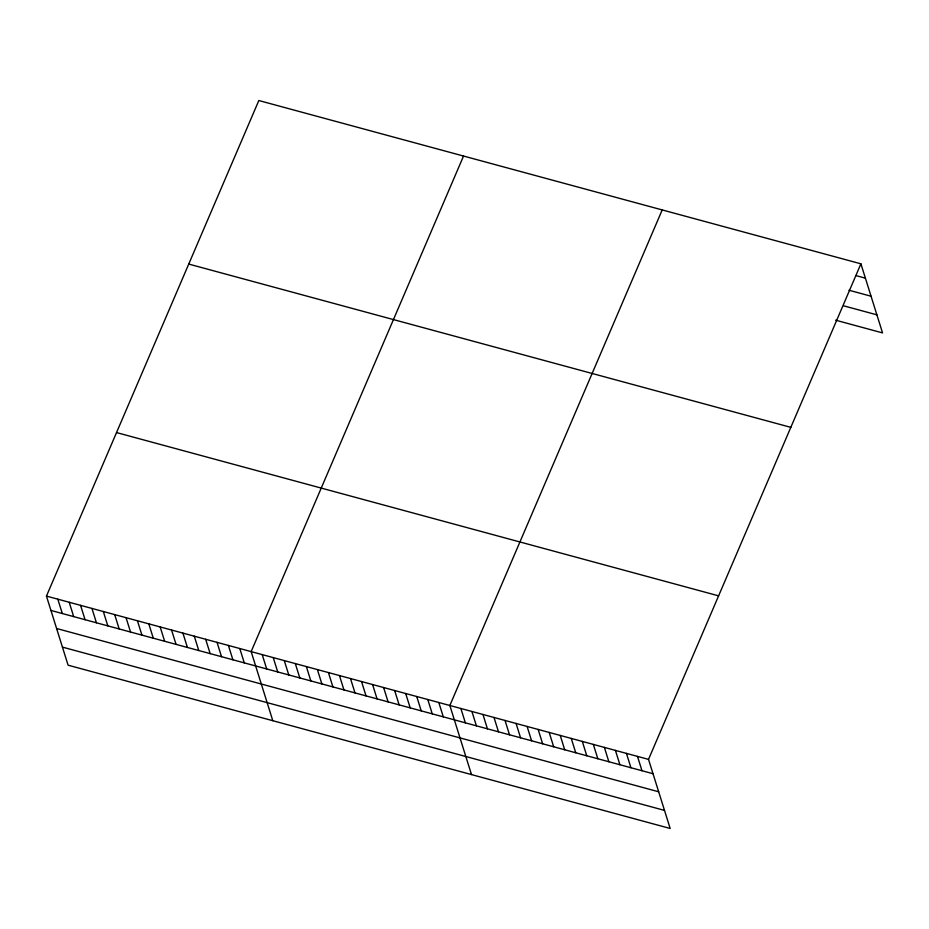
<?xml version="1.0" encoding="UTF-8"?>
<svg xmlns="http://www.w3.org/2000/svg" width="929" height="929" viewBox="0 0 929 929"><rect width="100%" height="100%" fill="white"/><g stroke="black" fill="none" stroke-linecap="round" stroke-linejoin="round"><path stroke-width="1.39" d="M860.904 263.813L648.523 759.376L670.169 828.471L68.096 665.187L46.45 596.093L258.831 100.529L860.904 263.813L882.55 332.907L835.635 320.18M463.536 156.049L251.155 651.612L272.801 720.695M662.214 209.931L449.845 705.494L471.491 774.577M855.737 275.541L865.398 278.166M848.978 290.243L871.054 296.223M843.776 305.862L876.883 314.838M188.738 264.068L790.811 427.352M116.531 432.566L718.605 595.849M46.45 596.093L648.523 759.376M50.944 610.446L653.017 773.718M56.611 628.503L658.684 791.787M62.44 647.118L664.514 810.402M637.491 756.392L641.985 770.733M626.448 753.396L630.942 767.737M615.416 750.4L619.91 764.741M604.373 747.404L608.867 761.745M593.329 744.408L597.835 758.761M582.297 741.423L586.791 755.765M571.254 738.427L575.748 752.769M560.222 735.431L564.716 749.773M549.178 732.435L553.672 746.777M538.146 729.439L542.641 743.792M527.103 726.455L531.597 740.796M516.071 723.459L520.565 737.8M505.028 720.463L509.522 734.804M493.996 717.467L498.49 731.808M482.952 714.482L487.446 728.824M471.92 711.486L476.414 725.828M460.877 708.49L465.371 722.832M438.802 702.498L443.296 716.851M427.77 699.514L432.264 713.855M416.726 696.518L421.22 710.859M405.683 693.522L410.188 707.863M394.651 690.526L399.145 704.867M383.607 687.53L388.101 701.883M372.575 684.545L377.069 698.887M361.532 681.549L366.026 695.891M350.5 678.553L354.994 692.895M339.457 675.557L343.951 689.91M328.425 672.573L332.919 686.914M317.381 669.577L321.875 683.918M306.349 666.581L310.843 680.922M295.306 663.585L299.8 677.926M284.274 660.589L288.768 674.942M273.231 657.604L277.725 671.946M262.199 654.608L266.693 668.95M239.787 648.523L244.281 662.876M228.406 645.446L232.9 659.787M217.038 642.357L221.532 656.698M205.669 639.28L210.163 653.621M194.289 636.191L198.783 650.532M182.92 633.114L187.414 647.455M171.551 630.025L176.045 644.366M160.171 626.936L164.665 641.277M148.803 623.858L153.297 638.2M137.434 620.769L141.928 635.111M126.054 617.692L130.548 632.034M114.685 614.603L119.179 628.945M103.316 611.514L107.81 625.856M91.936 608.437L96.43 622.778M80.568 605.348L85.062 619.689M69.199 602.271L73.693 616.612M57.819 599.182L62.313 613.523"/></g></svg>
